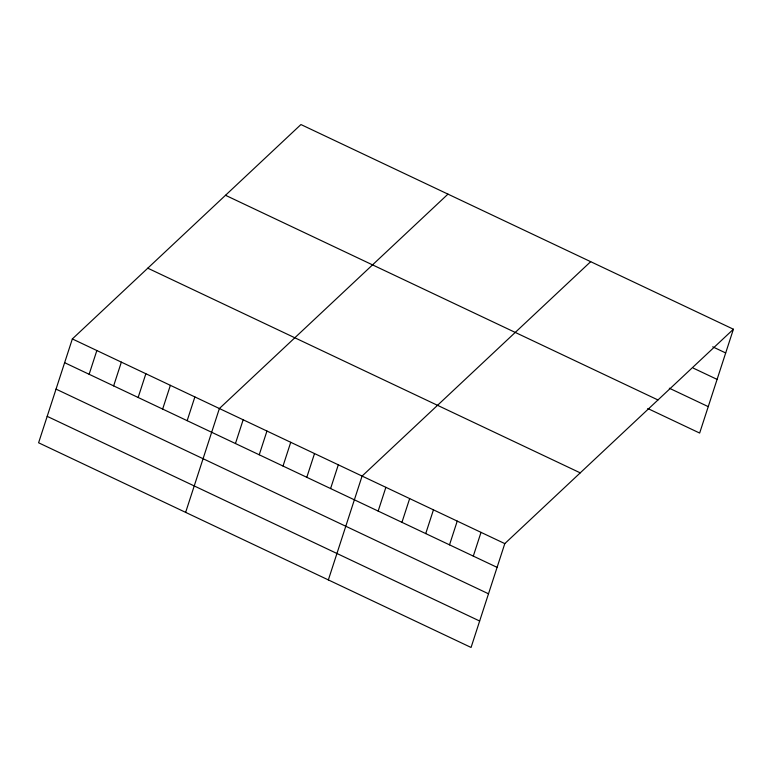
<?xml version="1.0" encoding="UTF-8"?>
<svg xmlns="http://www.w3.org/2000/svg" width="772" height="772" viewBox="0 0 772 772"><rect width="100%" height="100%" fill="white"/><g stroke="black" fill="none" stroke-linecap="round" stroke-linejoin="round"><path stroke-width="1.16" d="M72.346 338.937L38.6 442.781L471.065 647.457L504.801 543.613L733.4 329.219L300.935 124.543L72.346 338.937L504.801 543.613M89.137 374.285L96.847 350.536M113.638 385.884L121.358 362.136M138.149 397.474L145.86 373.735M162.651 409.073L170.371 385.334M187.162 420.672L194.872 396.933M185.637 512.376L219.383 408.533L447.972 194.129M235.45 443.533L243.161 419.785M259.238 454.785L266.948 431.046M283.015 466.047L290.735 442.298M306.802 477.299L314.522 453.56M330.59 488.56L338.31 464.812M328.351 579.917L362.087 476.073L590.686 261.669M378.164 511.074L385.875 487.325M401.942 522.335L409.662 498.587M425.729 533.587L433.449 509.848M449.516 544.849L457.236 521.1M473.304 556.101L481.014 532.362M733.4 329.219L699.654 433.063L647.766 408.504M712.71 346.821L725.68 352.958M693.314 368.138L717.091 379.39M669.324 388.21L708.242 406.632M225.501 195.287L657.966 399.964M147.78 268.183L580.235 472.86M64.626 362.686L497.091 567.362M56.038 389.117L488.502 593.793M47.188 416.349L479.653 621.026"/></g></svg>
